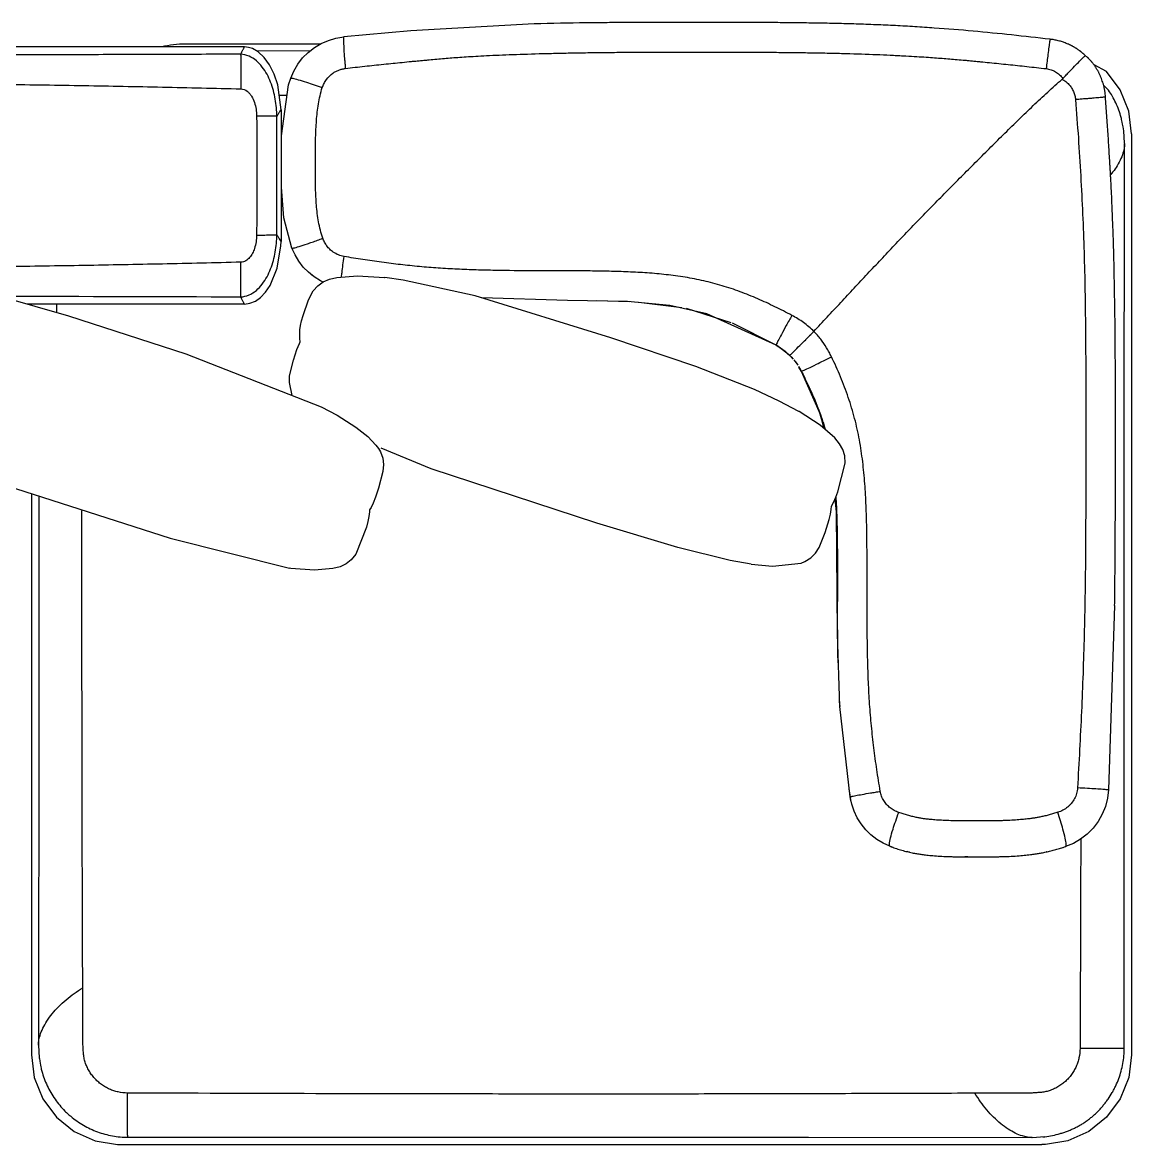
# Model space of a CAD drawing. Header units: millimetres. Extents: x 20383 to 33325, y -327 to 923.
# Drawn here: x 22179 to 23416, y -327 to 923 of the extents above; entities that cross this region are included whole.
import ezdxf

# ---------------------------------------------------------------- set-up
doc = ezdxf.new("R2010")
doc.units = ezdxf.units.MM

msp = doc.modelspace()

# ---------------------------------------------------------------- linework, layer by layer
for p, q in [((22612.5, 913.9), (22537.6, 907.2)), ((22749.7, 921.7), (22612.5, 913.9)), ((22512.4, 899.8), (22520.5, 903.3)), ((22520.5, 903.3), (22528.9, 905.8)), ((22528.9, 905.8), (22537.6, 907.2)), ((22426.9, 896), (21630.8, 896)), ((22511.4, 899.2), (22361.2, 899.2)), ((22431.2, 895.5), (22426.8, 896)), ((22435.8, 894.1), (22431.2, 895.5)), ((22442.3, 890.4), (22435.8, 894.1)), ((22499.5, 891.2), (22439.9, 891.7)), ((22448.9, 884.4), (22442.3, 890.4)), ((22491.7, 883.7), (22497.9, 889.9)), ((22497.9, 889.9), (22504.8, 895.3)), ((22504.8, 895.3), (22512.4, 899.8)), ((22454.9, 876.2), (22448.9, 884.4)), ((22460.1, 865.7), (22454.9, 876.2)), ((22481.9, 869.1), (22486.3, 876.7)), ((22486.3, 876.7), (22491.7, 883.7)), ((23388, 868.6), (23374.1, 876)), ((22464.1, 853.6), (22460.1, 865.7)), ((22478.4, 861.1), (22481.9, 869.1)), ((23403.2, 848.1), (23388, 868.6)), ((22467.6, 826), (22464.1, 853.6)), ((22468.2, 796.8), (22475.9, 853.6)), ((22475.9, 853.6), (22478.4, 861.1)), ((22478.9, 862.5), (22478.4, 861.1)), ((23412.8, 824.4), (23403.2, 848.1)), ((22467.6, 826), (22467.6, 679.3)), ((23416, 799.2), (23412.8, 824.4)), ((23408.1, 788.6), (23407.2, 802.6)), ((22468.2, 739.8), (22468.2, 796.8)), ((23407.7, 413.8), (23408.1, 788)), ((23416, 799.2), (23416, -227.4)), ((23407.6, 783.2), (23407.6, 783.1)), ((22470.9, 705.7), (22468.2, 739.8)), ((22479.8, 671.7), (22470.9, 705.7)), ((22467.5, 674.4), (22467.6, 679.3)), ((22463.4, 649.3), (22467.5, 674.4)), ((22479.8, 671.7), (22480.4, 670.2)), ((22483.2, 664.3), (22479.8, 671.7)), ((22487.4, 657.2), (22483.2, 664.3)), ((22492.4, 650.7), (22487.4, 657.2)), ((22498.2, 644.9), (22492.4, 650.7)), ((22455.5, 630.2), (22463.4, 649.3)), ((22504.6, 639.7), (22498.2, 644.9)), ((22499.4, 643.8), (22499.4, 643.8)), ((22511.5, 635.4), (22504.6, 639.7)), ((22521.5, 637), (22530, 639.1)), ((22530, 639.1), (22552.7, 640.9)), ((22552.7, 640.9), (22583, 639)), ((22583, 639), (22583.3, 638.9)), ((22603.7, 636.1), (22583.3, 638.9)), ((22450.3, 622.7), (22455.5, 630.2)), ((22503.6, 624), (22508.8, 629.9)), ((22508.8, 629.9), (22514.7, 634.1)), ((22514.5, 633.8), (22511.5, 635.4)), ((22514.7, 634.1), (22521.5, 637)), ((22684.1, 618.5), (22603.7, 636.1)), ((22155.5, 617.8), (22230.5, 596.2)), ((22439, 612.8), (22444.8, 616.9)), ((22444.8, 616.9), (22450.3, 622.7)), ((22492.3, 596.8), (22498.3, 614.2)), ((22498.3, 614.2), (22503.6, 624)), ((22835.3, 571.7), (22684.1, 618.5)), ((22786.9, 613.3), (22691.5, 616.2)), ((22854, 612.1), (22786.9, 613.3)), ((22856.3, 611.8), (22819.7, 612.9)), ((22426.9, 609.3), (22184.8, 609.3)), ((22426.8, 609.4), (22433, 610.3)), ((22433, 610.3), (22439, 612.8)), ((22901.3, 607.7), (22854, 612.1)), ((22914.7, 605.2), (22866.4, 611.2)), ((22942.3, 598.6), (22901.3, 607.7)), ((22969.6, 588.6), (22919.6, 604.3)), ((22230.5, 596.2), (22361.5, 553.9)), ((22489.4, 585.6), (22490.6, 590.8)), ((22490.6, 590.8), (22492.3, 596.8)), ((23019.6, 563.7), (22942.3, 598.6)), ((23019.6, 563.7), (22971, 588.1)), ((22488.4, 576), (22488.7, 580.8)), ((22488.6, 571.2), (22488.4, 576)), ((22488.7, 580.8), (22489.4, 585.6)), ((22485.3, 558.6), (22488.1, 565.5)), ((22488.1, 565.5), (22489, 567.4)), ((22489, 567.4), (22488.6, 571.2)), ((22930.3, 539.8), (22835.3, 571.7)), ((23019.6, 563.7), (23022.9, 561.8)), ((23019.6, 563.7), (23026.9, 559.1)), ((23034.9, 552.1), (23020.5, 563.2)), ((22361.5, 553.9), (22512.2, 495)), ((22481.4, 546.7), (22485.3, 558.6)), ((23022.9, 561.8), (23026.1, 559.6)), ((23026.1, 559.6), (23029.2, 557.3)), ((23026.9, 559.1), (23034.9, 552.1)), ((23029.2, 557.3), (23032.1, 554.8)), ((23032.1, 554.8), (23035, 552.1)), ((23034.9, 552.1), (23038.8, 547.9)), ((23035, 552.1), (23038, 548.9)), ((23036.3, 550.6), (23038.7, 548.1)), ((22477.2, 529.4), (22481.4, 546.7)), ((22995.5, 514.1), (22930.3, 539.8)), ((23039.4, 547.2), (23043.8, 541.3)), ((23040.8, 545.5), (23043.4, 542)), ((23044.5, 540.1), (23046.8, 536.2)), ((23047.8, 534.4), (23045.1, 539.2)), ((23045.7, 538.3), (23047.8, 534.4)), ((22477.1, 521.8), (22477.2, 529.4)), ((23069, 486.4), (23047.8, 534.4)), ((23049.5, 531.2), (23047.8, 534.4)), ((23067.6, 490.5), (23049.5, 531.2)), ((22479.9, 507.6), (22477.1, 521.8)), ((23023.2, 501.2), (22995.5, 514.1)), ((23045, 489.7), (23023.2, 501.2)), ((22512.2, 495), (22530.2, 485.4)), ((23045.4, 489.5), (23045, 489.7)), ((23068.8, 474.6), (23045.4, 489.5)), ((23073.2, 471.3), (23067.6, 490.5)), ((22530.2, 485.4), (22551.2, 472.3)), ((23072.8, 471.5), (23069.8, 483.9)), ((22551.2, 472.3), (22564.5, 461.7)), ((23085.1, 460.4), (23068.8, 474.6)), ((22564.5, 461.7), (22573.5, 452.3)), ((22573.5, 452.3), (22576.3, 448.4)), ((23090.4, 453.8), (23085.1, 460.4)), ((23094, 447.3), (23090.4, 453.8)), ((22576.3, 448.4), (22578.4, 444.7)), ((22578.4, 444.7), (22581, 437.7)), ((22635.1, 425.8), (22579.1, 448.8)), ((23096.1, 440.3), (23094, 447.3)), ((23096.7, 432), (23096.1, 440.3)), ((22581, 437.7), (22581.9, 430.5)), ((22581.9, 430.5), (22581.3, 422.7)), ((22819.9, 365.1), (22635.1, 425.8)), ((23088.5, 400.2), (23096.7, 432)), ((22581.3, 422.7), (22576.4, 404.3)), ((22171.7, 404), (22344, 348.6)), ((22576.4, 404.3), (22573.1, 394.2)), ((22189.3, 398.3), (22189.3, -227.4)), ((22573.1, 394.2), (22570.4, 387.5)), ((23081.3, 384.2), (23083.9, 389)), ((23083.9, 389), (23086.2, 394.3)), ((23087, 377.8), (23085.4, 392.4)), ((23086.1, 389.2), (23085.8, 393.2)), ((23086.2, 394.3), (23088.5, 400.2)), ((22566.3, 377.8), (22565.7, 372.5)), ((22566.4, 379.9), (22566.3, 377.8)), ((22568, 382.6), (22566.4, 379.9)), ((22570.4, 387.5), (22568, 382.6)), ((23078.8, 369.2), (23080.2, 375.4)), ((23080.2, 375.4), (23081, 380.5)), ((23081, 380.5), (23081.3, 384.2)), ((23088.2, 241.7), (23087, 377.8)), ((22564.5, 367), (22562.9, 360.9)), ((22565.7, 372.5), (22564.5, 367)), ((22909.9, 337.9), (22819.9, 365.1)), ((23074.4, 354.8), (23078.8, 369.2)), ((23087.8, 333.4), (23087.2, 365)), ((22562.9, 360.9), (22551.2, 330.8)), ((23067.6, 337.9), (23074.4, 354.8)), ((22344, 348.6), (22477.2, 315)), ((22968.4, 323.5), (22909.9, 337.9)), ((23063.4, 331.6), (23067.6, 337.9)), ((22551.2, 330.8), (22545.9, 324.3)), ((23051.6, 322.4), (23058.3, 326.5)), ((23058.3, 326.5), (23063.4, 331.6)), ((22478.4, 314.8), (22477.2, 315)), ((22504.8, 312.7), (22478.4, 314.8)), ((22525.5, 314.5), (22504.8, 312.7)), ((22533.6, 316.7), (22525.5, 314.5)), ((22540.1, 319.8), (22533.6, 316.7)), ((22545.9, 324.3), (22540.1, 319.8)), ((22992, 319.4), (22968.4, 323.5)), ((22992, 319.4), (23015.7, 317.1)), ((23015.7, 317.1), (23047.6, 320.7)), ((23047.6, 320.7), (23051.6, 322.4)), ((23088, 273.3), (23088, 277.7)), ((23088.5, 219.8), (23088, 273.3)), ((23397.1, 273.6), (23390.2, 67.8)), ((23090.8, 161), (23088.2, 241.7)), ((23088.9, 209.6), (23088.5, 219.8)), ((23090.5, 166.5), (23090.4, 168.5)), ((23091, 160.8), (23090.5, 166)), ((22197.6, 158.4), (22197.2, -216.2)), ((23102.2, 60), (23090.8, 161)), ((23390.2, 67.8), (23389.1, 58.5)), ((23102.2, 60), (23102.4, 58.6)), ((23103, 55.8), (23102.2, 60)), ((23103.9, 52), (23102.2, 60)), ((23106.6, 44.2), (23103.9, 52)), ((23389.1, 58.5), (23386.8, 49.5)), ((23110.1, 36.8), (23106.6, 44.2)), ((23383.3, 40.8), (23378.8, 32.7)), ((23386.8, 49.5), (23383.3, 40.8)), ((23114.4, 29.9), (23110.1, 36.8)), ((23119.6, 23.5), (23114.4, 29.9)), ((23373.1, 25.3), (23366.5, 18.7)), ((23378.8, 32.7), (23373.1, 25.3)), ((23125.4, 17.7), (23119.6, 23.5)), ((23131.9, 12.7), (23125.4, 17.7)), ((23139, 8.5), (23131.9, 12.7)), ((23359.2, 13), (23351.1, 8.3)), ((23366.5, 18.7), (23359.2, 13)), ((23146.4, 5.1), (23139, 8.5)), ((23146.4, 5.1), (23146.1, 5.2)), ((23150.2, 3.7), (23146.4, 5.1)), ((23338.1, 3.3), (23342.5, 4.8)), ((23351.1, 8.3), (23342.5, 4.8)), ((23167.5, -1.4), (23165.9, -0.9)), ((23168.3, -1.5), (23167.5, -1.4)), ((23233.3, -6.7), (23230.1, -6.6)), ((23255.5, -6.7), (23255.4, -6.7)), ((23300, -4.6), (23299.5, -4.7)), ((23321.3, -1.2), (23320.6, -1.3)), ((22197.2, -216.8), (22198.1, -230.8)), ((22189.3, -227.4), (22192.5, -252.6)), ((23416, -227.4), (23412.8, -252.6)), ((22192.5, -252.6), (22202.1, -276.3)), ((23412.8, -252.6), (23403.2, -276.3)), ((22202.1, -276.3), (22217.3, -296.8)), ((23403.2, -276.3), (23388, -296.8)), ((22217.3, -296.8), (22237.1, -312.7)), ((23388, -296.8), (23368.2, -312.7)), ((22237.1, -312.7), (22260.3, -323.1)), ((22260.3, -323.1), (22285.4, -327.3)), ((22930.9, -319.2), (23304.8, -319.6)), ((23305.3, -319.5), (23319.4, -318.6)), ((23345, -323.1), (23319.9, -327.3)), ((23368.2, -312.7), (23345, -323.1)), ((22285.4, -327.3), (22289.3, -327.4)), ((22289.3, -327.4), (23316, -327.4)), ((23319.9, -327.3), (23316, -327.4))]:
    msp.add_line(p, q)
msp.add_arc((22361.2, 787.9), 111.3, 90, 103.8745)
for points, knots in [([(23325.1, 904.5), (23310.8, 906.2), (23282.3, 909.4), (23239.3, 913.7), (23203.3, 916.6), (23174.3, 918.5), (23152.7, 919.8), (23130.8, 920.7), (23112.5, 921.4), (23098, 921.8), (23087.2, 922.1), (23078.3, 922.3), (23071.3, 922.4), (23066, 922.5), (23060.9, 922.6), (23054.4, 922.7), (23046.6, 922.8), (23037.6, 922.9), (23028.6, 923), (23019.4, 923.1), (23009.5, 923.2), (23000.4, 923.2), (22992.6, 923.2), (22986.3, 923.3), (22979.7, 923.3), (22970.7, 923.3), (22954.2, 923.3), (22933.8, 923.3), (22912.1, 923.3), (22895.3, 923.3), (22880.9, 923.3), (22869.1, 923.2), (22860.2, 923.2), (22851.1, 923.2), (22838.1, 923.1), (22823.6, 923), (22812.1, 922.8), (22807.6, 922.8), (22788.8, 922.5), (22769.6, 922.2), (22749.7, 921.7)], [0, 0, 0, 0, 0.0625, 0.125, 0.1875, 0.21875, 0.25, 0.28125, 0.3125, 0.328125, 0.34375, 0.359375, 0.3671875, 0.375, 0.3828125, 0.390625, 0.40625, 0.421875, 0.4375, 0.453125, 0.46875, 0.484375, 0.4921875, 0.5, 0.5078125, 0.515625, 0.53125, 0.5625, 0.578125, 0.59375, 0.609375, 0.6171875, 0.625, 0.6328125, 0.640625, 0.65625, 0.6659866, 0.6659866, 0.6659866, 0.7071852, 0.7071852, 0.7071852, 0.7071852]), ([(22537.6, 907.2), (22537.5, 907.2), (22537.4, 906.9), (22537.2, 905.2), (22537.3, 901.1), (22537.6, 893.3), (22538.2, 885), (22538.8, 877.7), (22539.2, 874), (22539.3, 872)], [0, 0, 0, 0, 0.1, 0.2, 0.4, 0.6, 0.8, 0.9, 1, 1, 1, 1]), ([(23325.1, 904.5), (23325.1, 904.3), (23324.9, 903.6), (23324.5, 901.1), (23323.8, 896.2), (23322.5, 886.4), (23321.4, 877.4), (23320.7, 871.8)], [0, 0, 0, 0, 0.111111, 0.222222, 0.444444, 0.666667, 1, 1, 1, 1]), ([(23362.6, 887.9), (23362.1, 888.4), (23361.3, 889.1), (23360.3, 889.9), (23359.7, 890.4), (23359.3, 890.8), (23358.9, 891.1), (23358.3, 891.6), (23357.5, 892.2), (23356.5, 892.8), (23355.6, 893.5), (23354.6, 894.2), (23353.6, 894.8), (23352.6, 895.4), (23351.6, 896), (23350.6, 896.6), (23349.6, 897.1), (23348.5, 897.6), (23347.5, 898.2), (23346.4, 898.7), (23345, 899.3), (23343.2, 900), (23341, 900.9), (23338.8, 901.7), (23336.6, 902.3), (23334.3, 902.9), (23332, 903.5), (23329, 904.1), (23326.7, 904.4), (23325.1, 904.5)], [0, 0, 0, 0, 0.055556, 0.083333, 0.097222, 0.111111, 0.125, 0.138889, 0.166667, 0.194444, 0.222222, 0.25, 0.277778, 0.305556, 0.333333, 0.361111, 0.388889, 0.416667, 0.444444, 0.472222, 0.5, 0.555556, 0.611111, 0.666667, 0.722222, 0.777778, 0.833333, 0.888889, 1, 1, 1, 1]), ([(22422.5, 887.9), (22423.2, 889), (22424.1, 890.7), (22425.1, 892.7), (22425.8, 893.9), (22426.3, 894.9), (22426.7, 895.7), (22426.9, 896), (22426.9, 896), (22426.8, 895.9)], [0, 0, 0, 0, 0.125, 0.1875, 0.25, 0.3125, 0.375, 0.4375, 0.5, 0.5, 0.5, 0.5]), ([(22539.3, 872), (22546.6, 872.9), (22561, 874.5), (22578.6, 876.4), (22592.5, 877.8), (22602.8, 878.8), (22611.3, 879.7), (22618, 880.3), (22623.1, 880.8), (22628, 881.2), (22634.2, 881.8), (22641.4, 882.5), (22649.7, 883.2), (22658.1, 883.9), (22666.9, 884.5), (22676.5, 885.2), (22687.3, 885.8), (22699.9, 886.5), (22714.2, 887.1), (22735, 887.9), (22758.2, 888.6), (22782.9, 889.2), (22802.2, 889.5), (22818.6, 889.8), (22831.9, 889.9), (22841.9, 890), (22852.2, 890.1), (22866.3, 890.2), (22884.8, 890.3), (22907.8, 890.3), (22931.2, 890.3), (22954.5, 890.3), (22977.5, 890.3), (22995.9, 890.2), (23010, 890.1), (23020.2, 890), (23030.1, 889.9), (23043.4, 889.8), (23059.7, 889.5), (23078.9, 889.2), (23103.5, 888.6), (23126.5, 887.8), (23144.6, 887), (23154.3, 886.5), (23163.5, 886), (23174, 885.4), (23184.7, 884.8), (23194.2, 884.1), (23202.9, 883.5), (23211.1, 882.8), (23219.4, 882.2), (23226.5, 881.5), (23232.6, 881), (23237.5, 880.5), (23242.5, 880), (23249.2, 879.4), (23257.7, 878.6), (23267.9, 877.5), (23281.7, 876.1), (23299.2, 874.2), (23313.5, 872.6), (23320.7, 871.8)], [0, 0, 0, 0, 0.035714, 0.071429, 0.089286, 0.107143, 0.125, 0.133929, 0.142857, 0.151786, 0.160714, 0.178571, 0.196429, 0.214286, 0.232143, 0.25, 0.267857, 0.285714, 0.303571, 0.321429, 0.357143, 0.375, 0.392857, 0.410714, 0.419643, 0.428571, 0.4375, 0.446429, 0.464286, 0.482143, 0.5, 0.517857, 0.535714, 0.553571, 0.5625, 0.571429, 0.580357, 0.589286, 0.607143, 0.625, 0.642857, 0.678571, 0.696429, 0.705357, 0.714286, 0.732143, 0.75, 0.767857, 0.785714, 0.803571, 0.821429, 0.839286, 0.848214, 0.857143, 0.866071, 0.875, 0.892857, 0.910714, 0.928571, 0.964286, 1, 1, 1, 1]), ([(22422.5, 887.9), (22393.4, 887.8), (22335.1, 887.6), (22218.4, 887.2), (22072.6, 887), (21868.4, 887.1), (21722.6, 887.5), (21635.1, 887.9)], [0, 0, 0, 0, 0.111111, 0.222222, 0.444444, 0.666667, 1, 1, 1, 1]), ([(22462.9, 818.6), (22462.9, 821.8), (22462.6, 828.3), (22461.3, 837.9), (22459.2, 847.4), (22456.2, 856.7), (22452.2, 865.6), (22447, 873.8), (22440.4, 881), (22432.1, 886.3), (22425.8, 887.8), (22422.5, 887.9)], [0, 0, 0, 0, 0.1111111, 0.2222222, 0.3333333, 0.4444444, 0.5555556, 0.6666667, 0.7777778, 0.8888889, 0.9999999, 0.9999999, 0.9999999, 0.9999999]), ([(22422.5, 887.9), (22422.6, 887.6), (22422.6, 886.8), (22422.7, 884.2), (22422.7, 879.1), (22422.8, 870.6), (22422.8, 860.4), (22422.9, 853), (22422.9, 849.3)], [0, 0, 0, 0, 0.1, 0.2, 0.4, 0.6, 0.8, 1, 1, 1, 1]), ([(23339.4, 860.9), (23342, 863.6), (23343.3, 865), (23347.1, 868.9), (23354.8, 876.9), (23361.4, 883.7), (23363.8, 885.9), (23364.3, 886.3)], [0.0876832, 0.0876832, 0.0876832, 0.0876832, 0.1, 0.2, 0.4, 0.8, 1, 1, 1, 1]), ([(23364.3, 886.3), (23364, 886.6), (23363.4, 887.1), (23362.8, 887.6), (23362.6, 887.9)], [0.0003878, 0.0003878, 0.0003878, 0.0003878, 0.5, 1, 1, 1, 1]), ([(23386.9, 840.3), (23386.8, 841.2), (23386.7, 842.7), (23386.5, 844.7), (23386.3, 846.2), (23386, 847.7), (23385.8, 849.2), (23385.4, 850.7), (23385.1, 852.2), (23384.7, 853.6), (23384.2, 855.6), (23383.4, 858), (23382.5, 860.3), (23381.8, 862.2), (23381.2, 863.6), (23380.6, 865), (23380, 866.4), (23379.3, 867.7), (23378.6, 869), (23377.8, 870.4), (23376.8, 872.1), (23375.4, 874.2), (23374, 876.3), (23372.9, 877.6), (23372.3, 878.4), (23371.8, 879), (23371.3, 879.6), (23370.6, 880.4), (23369.8, 881.4), (23368.9, 882.3), (23368.3, 882.9), (23368, 883.2), (23367.8, 883.4), (23367.5, 883.7), (23367.2, 884), (23366.7, 884.5), (23365.9, 885.1), (23365.1, 885.8), (23364.6, 886.2), (23364.3, 886.3)], [0.0000013, 0.0000013, 0.0000013, 0.0000013, 0.0555556, 0.0833333, 0.1111111, 0.1388889, 0.1666667, 0.1944444, 0.2222222, 0.25, 0.2777778, 0.3333333, 0.3888889, 0.4166667, 0.4444444, 0.4722222, 0.5, 0.5277778, 0.5555556, 0.5833333, 0.6111111, 0.6666667, 0.7222222, 0.75, 0.7638889, 0.7777778, 0.7916667, 0.8055556, 0.8333333, 0.8611111, 0.875, 0.8819444, 0.8888889, 0.8958333, 0.9027778, 0.9166667, 0.9444444, 0.9722222, 1, 1, 1, 1]), ([(22513.6, 850.7), (22514.2, 852.3), (22515.2, 854.6), (22516.8, 857.5), (22519.6, 861.7), (22523.6, 865.6), (22528, 868.4), (22530.3, 869.5), (22532, 870.2), (22533.8, 870.9), (22536.2, 871.6), (22538.1, 871.9), (22539.3, 872)], [0, 0, 0, 0, 0.1428571, 0.2142857, 0.2857143, 0.5714286, 0.6785714, 0.7321429, 0.7857143, 0.8392857, 0.8928571, 0.9999998, 0.9999998, 0.9999998, 0.9999998]), ([(22478.4, 861.1), (22478.4, 861.2), (22478.9, 861.3), (22481.1, 861), (22486.2, 859.7), (22497.3, 856.3), (22507.4, 852.9), (22513.6, 850.7)], [0, 0, 0, 0, 0.1111111, 0.2222222, 0.4444444, 0.6666667, 1, 1, 1, 1]), ([(22514.1, 682.8), (22512.2, 688.8), (22509.8, 697.9), (22508, 710.3), (22507.1, 719.7), (22506.5, 729), (22506, 741.6), (22505.9, 757.3), (22506, 776.1), (22506.1, 795), (22507, 813.8), (22508.8, 832.5), (22511.7, 844.7), (22513.6, 850.7)], [0, 0, 0, 0, 0.111111, 0.166667, 0.222222, 0.277778, 0.333333, 0.444444, 0.555556, 0.666667, 0.777778, 0.888889, 1, 1, 1, 1]), ([(23151.7, 675.1), (23154.2, 677.7), (23159.3, 683.1), (23169.4, 693.6), (23182, 706.7), (23194.8, 719.8), (23205.1, 730.2), (23212.7, 737.9), (23220.4, 745.7), (23230.8, 756.1), (23243.7, 769), (23256.6, 781.9), (23266.9, 792.2), (23274.8, 800), (23282.6, 807.7), (23290.4, 815.3), (23298.3, 822.9), (23306.2, 830.6), (23314.4, 838.2), (23325.2, 848.2), (23333.2, 855.4), (23338.6, 860.1)], [0.3333333, 0.3333333, 0.3333333, 0.3333333, 0.3611111, 0.3888889, 0.4444444, 0.5, 0.5277778, 0.5555556, 0.5833333, 0.6111111, 0.6666667, 0.7222222, 0.75, 0.7777778, 0.8055556, 0.8333333, 0.8611111, 0.8888889, 0.9166667, 0.9444444, 1, 1, 1, 1]), ([(22422.9, 849.3), (22425.4, 849.2), (22429, 847.7), (22432.6, 844.1), (22435.6, 840), (22438.2, 834.2), (22440, 826.7), (22440.4, 821.5), (22440.4, 819)], [0, 0, 0, 0, 0.2, 0.3, 0.4, 0.6, 0.8, 1, 1, 1, 1]), ([(22465.5, 842.4), (22467.4, 842.4), (22469.5, 842.4), (22471.6, 842.4), (22474.4, 842.2)], [0.108797874, 0.108797874, 0.108797874, 0.108797874, 0.111111111, 0.115438699, 0.115438699, 0.115438699, 0.115438699]), ([(23386.9, 840.3), (23386.7, 840.2), (23386.1, 840.1), (23384, 839.9), (23379.8, 839.4), (23373.8, 838.9), (23368.1, 838.4), (23363.5, 838.1), (23358.6, 837.7), (23355.2, 837.4), (23353.5, 837.3)], [0.0000139, 0.0000139, 0.0000139, 0.0000139, 0.1, 0.2, 0.4, 0.6, 0.7, 0.8, 0.9, 1, 1, 1, 1]), ([(23396.7, 643.3), (23396.6, 648.6), (23396.4, 658.7), (23396, 670.6), (23395.8, 679.6), (23395.5, 688.2), (23395.1, 698), (23394.7, 708.2), (23394.3, 717.4), (23394, 725.8), (23393.6, 733.9), (23393.2, 742.1), (23392.8, 749.1), (23392.5, 755.1), (23392.2, 759.8), (23391.9, 764.6), (23391.5, 771.1), (23391, 779.3), (23390.4, 789.2), (23389.6, 802.5), (23388.4, 819.4), (23387.4, 833.3), (23386.9, 840.3)], [0.6041667, 0.6041667, 0.6041667, 0.6041667, 0.625, 0.6458333, 0.65625, 0.6666667, 0.6875, 0.7083333, 0.7291667, 0.75, 0.7708333, 0.7916667, 0.8125, 0.8229167, 0.8333333, 0.84375, 0.8541667, 0.875, 0.8958333, 0.9166667, 0.9583333, 0.9999999, 0.9999999, 0.9999999, 0.9999999]), ([(23404.9, 815.2), (23404.7, 816), (23403.8, 819.5), (23401.9, 825.7), (23398.5, 833.7), (23394.7, 841.1), (23391.8, 845.6), (23390.3, 847.7)], [0.1523608, 0.1523608, 0.1523608, 0.1523608, 0.1666667, 0.2222222, 0.2777778, 0.3333333, 0.3819643, 0.3819643, 0.3819643, 0.3819643]), ([(22467.6, 826), (22467.6, 825.9), (22467.4, 825.7), (22467, 825.1), (22466.6, 824.5), (22466.4, 824.2)], [0.5644724, 0.5644724, 0.5644724, 0.5644724, 0.625, 0.6875, 0.744839, 0.744839, 0.744839, 0.744839]), ([(23353.5, 837.3), (23355.7, 808.8), (23358.7, 766.4), (23361.5, 709.7), (23363.1, 667.1), (23364.1, 624.5), (23364.6, 581.7), (23364.9, 539.1), (23364.9, 496.4), (23364.9, 453.7), (23364.9, 418.2), (23364.9, 389.7), (23364.8, 368.4), (23364.7, 347.1), (23364.5, 318.7), (23364.1, 283.1), (23363.2, 240.5), (23361.9, 197.8), (23359.6, 141), (23357.3, 98.6), (23355.7, 70.1)], [0, 0, 0, 0, 0.111111, 0.166667, 0.222222, 0.277778, 0.333333, 0.388889, 0.444444, 0.5, 0.555556, 0.583333, 0.611111, 0.638889, 0.666667, 0.722222, 0.777778, 0.833333, 0.888889, 1, 1, 1, 1]), ([(22462.9, 818.6), (22462.7, 818.6), (22462.3, 818.7), (22461.4, 818.7), (22460, 818.8), (22458.2, 818.8), (22455.9, 818.9), (22453.3, 818.9), (22450.4, 819), (22447.5, 819), (22444.1, 819), (22441.7, 819), (22440.4, 819)], [0, 0, 0, 0, 0.1111111, 0.2222222, 0.3333333, 0.4444444, 0.5555556, 0.6666667, 0.75, 0.8333333, 0.9166667, 1, 1, 1, 1]), ([(22440.4, 819), (22440.4, 816.6), (22440.5, 811.7), (22440.5, 801.8), (22440.6, 789.5), (22440.6, 774.8), (22440.6, 760), (22440.6, 745.3), (22440.6, 730.5), (22440.6, 715.8), (22440.5, 701), (22440.4, 691.2), (22440.4, 686.3)], [0, 0, 0, 0, 0.055556, 0.111111, 0.222222, 0.333333, 0.444444, 0.555556, 0.666667, 0.777778, 0.888889, 1, 1, 1, 1]), ([(22462.9, 686.7), (22462.9, 688.6), (22462.9, 692.2), (22462.9, 699.5), (22462.9, 712.4), (22462.8, 730.7), (22462.8, 752.7), (22462.9, 782), (22462.9, 804), (22462.9, 818.6)], [0, 0, 0, 0, 0.041667, 0.083333, 0.166667, 0.333333, 0.5, 0.666667, 1, 1, 1, 1]), ([(22466.4, 824.2), (22466.2, 823.8), (22465.7, 823.1), (22464.6, 821.3), (22463.6, 819.8), (22462.9, 818.6)], [0.75, 0.75, 0.75, 0.75, 0.8125, 0.875, 0.9999999, 0.9999999, 0.9999999, 0.9999999]), ([(23408.1, 788.5), (23408.2, 785.1), (23407.2, 778.9), (23403.5, 769.7), (23399.3, 762.2), (23395.9, 757.5), (23392.8, 753.8)], [0.0555556, 0.0555556, 0.0555556, 0.0555556, 0.2222222, 0.3333333, 0.4444444, 0.5274968, 0.5274968, 0.5274968, 0.5274968]), ([(22440.4, 686.3), (22440.4, 683.8), (22440, 678.7), (22438.4, 671.8), (22435.9, 666), (22432.8, 661.1), (22428.5, 657.3), (22424.8, 656.1), (22422.9, 656.1)], [0, 0, 0, 0, 0.2, 0.4, 0.55, 0.7, 0.85, 1, 1, 1, 1]), ([(22440.4, 686.3), (22442.1, 686.3), (22445.3, 686.3), (22451, 686.4), (22456.2, 686.4), (22460.9, 686.6), (22462.4, 686.7), (22462.9, 686.7)], [0, 0, 0, 0, 0.1111111, 0.2222222, 0.4444444, 0.6666667, 0.9998325, 0.9998325, 0.9998325, 0.9998325]), ([(22462.9, 686.7), (22463.6, 685.6), (22464.6, 684), (22465.7, 682.2), (22466.2, 681.5), (22466.4, 681.2)], [0.000059, 0.000059, 0.000059, 0.000059, 0.125, 0.1875, 0.25, 0.25, 0.25, 0.25]), ([(22466.4, 681.1), (22466.6, 680.8), (22467, 680.2), (22467.4, 679.6), (22467.6, 679.3), (22467.6, 679.3), (22467.6, 679.4)], [0.2546628, 0.2546628, 0.2546628, 0.2546628, 0.3125, 0.375, 0.4375, 0.5, 0.5, 0.5, 0.5]), ([(22479.8, 671.7), (22479.9, 671.6), (22480.3, 671.6), (22482.4, 671.9), (22487.4, 673.4), (22495.1, 675.9), (22502.3, 678.4), (22508.1, 680.5), (22512.1, 682), (22514.1, 682.8)], [0.0034896, 0.0034896, 0.0034896, 0.0034896, 0.1111111, 0.2222222, 0.4444444, 0.6666667, 0.7777778, 0.8888889, 1, 1, 1, 1]), ([(22537.9, 662.4), (22535.7, 662.7), (22531.6, 663.9), (22526.2, 666.9), (22522.6, 669.9), (22520.3, 672.2), (22518.8, 674.1), (22517.4, 676.2), (22515.7, 679), (22514.7, 681.2), (22514.1, 682.8)], [0, 0, 0, 0, 0.2, 0.4, 0.55, 0.625, 0.7, 0.775, 0.85, 1, 1, 1, 1]), ([(23121.6, 643.2), (23124.1, 645.9), (23129.2, 651.2), (23136.6, 659.1), (23144.1, 667.1), (23149.2, 672.4), (23151.7, 675.1)], [0.2222222, 0.2222222, 0.2222222, 0.2222222, 0.25, 0.2777778, 0.3055556, 0.3333231, 0.3333231, 0.3333231, 0.3333231]), ([(22422.6, 617.5), (22422.6, 617.7), (22422.6, 618.5), (22422.7, 621.2), (22422.7, 626.2), (22422.8, 634.7), (22422.8, 644.9), (22422.9, 652.3), (22422.9, 656.1)], [0, 0, 0, 0, 0.1, 0.2, 0.4, 0.6, 0.8, 1, 1, 1, 1]), ([(22535.1, 639.9), (22535.2, 641.4), (22536, 648), (22537, 656.1), (22537.9, 662.4)], [0.55801, 0.55801, 0.55801, 0.55801, 0.6666667, 0.9999995, 0.9999995, 0.9999995, 0.9999995]), ([(23037.2, 596.8), (23030.9, 600.1), (23018.4, 606.6), (22999.2, 615.4), (22982.8, 622.1), (22969.5, 626.8), (22956, 631), (22939, 635.5), (22921.6, 638.8), (22907.6, 640.9), (22893.6, 642.6), (22876, 644.2), (22854.8, 645.3), (22833.6, 646), (22812.4, 646.3), (22791.3, 646.4), (22770.1, 646.4), (22741.8, 646.4), (22713.6, 646.7), (22685.3, 647.4), (22664.1, 648.2), (22642.9, 649.4), (22621.9, 651.1), (22600.8, 653.3), (22579.8, 655.9), (22558.9, 659), (22545, 661.2), (22537.9, 662.4)], [0, 0, 0, 0, 0.041667, 0.083333, 0.125, 0.145833, 0.166667, 0.208333, 0.25, 0.270833, 0.291667, 0.333333, 0.375, 0.416667, 0.458333, 0.5, 0.541667, 0.583333, 0.666667, 0.708333, 0.75, 0.791667, 0.833333, 0.875, 0.916667, 0.958333, 1, 1, 1, 1]), ([(23091.7, 611.1), (23094.2, 613.8), (23099.2, 619.2), (23106.6, 627.2), (23114.1, 635.1), (23119.1, 640.5), (23121.6, 643.2)], [0.1111111, 0.1111111, 0.1111111, 0.1111111, 0.1388889, 0.1666667, 0.1944444, 0.2221994, 0.2221994, 0.2221994, 0.2221994]), ([(23397.8, 347.1), (23397.8, 347.6), (23397.8, 354.8), (23397.9, 368.8), (23398, 389.3), (23398, 410.3), (23398, 438.9), (23398, 467.9), (23398, 496.4), (23398, 517.2), (23397.9, 534), (23397.9, 546.9), (23397.8, 556.4), (23397.8, 565.6), (23397.7, 577.9), (23397.5, 592.9), (23397.4, 604.6), (23396.7, 643.3)], [0.2901431, 0.2901431, 0.2901431, 0.2901431, 0.2916667, 0.3125, 0.3333333, 0.3541667, 0.375, 0.4166667, 0.4375, 0.4583333, 0.4791667, 0.4895833, 0.5, 0.5104167, 0.5208333, 0.5416667, 0.5625, 0.5625, 0.5625, 0.5625]), ([(22153.7, 618.2), (22155.8, 618.2), (22245.5, 618.1), (22335.1, 617.8), (22422.6, 617.5)], [0.6585679, 0.6585679, 0.6585679, 0.6585679, 0.6666667, 1, 1, 1, 1]), ([(22426.9, 609.3), (22426.9, 609.3), (22426.8, 609.4), (22426.7, 609.7), (22426.3, 610.4), (22425.8, 611.4), (22425.1, 612.7), (22424.1, 614.6), (22423.2, 616.3), (22422.6, 617.5)], [0.5356746, 0.5356746, 0.5356746, 0.5356746, 0.5625, 0.625, 0.6875, 0.75, 0.8125, 0.875, 0.99994, 0.99994, 0.99994, 0.99994]), ([(23061.8, 578.9), (23066.7, 584.2), (23076.6, 595), (23086.7, 605.7), (23091.7, 611.1)], [0, 0, 0, 0, 0.0555556, 0.1110747, 0.1110747, 0.1110747, 0.1110747]), ([(23037.2, 596.8), (23036.1, 594.8), (23034, 590.9), (23029.9, 583.5), (23025.3, 575.1), (23020.8, 566.5), (23019.5, 563.8), (23019.6, 563.7)], [0, 0, 0, 0, 0.1111111, 0.2222222, 0.4444444, 0.6666667, 0.9963502, 0.9963502, 0.9963502, 0.9963502]), ([(23081.3, 550.7), (23080.5, 552.4), (23078.7, 555.8), (23075, 562.5), (23070.6, 568.8), (23065.7, 574.7), (23063.1, 577.5), (23061.8, 578.9)], [0, 0, 0, 0, 0.1666667, 0.3333333, 0.6666667, 0.8333333, 0.999431, 0.999431, 0.999431, 0.999431]), ([(23047.8, 534.4), (23047.9, 534.4), (23048.2, 534.5), (23050.3, 535.3), (23055.2, 537.6), (23065.7, 542.8), (23075.4, 547.7), (23081.3, 550.7)], [0.0036273, 0.0036273, 0.0036273, 0.0036273, 0.1111111, 0.2222222, 0.4444444, 0.6666667, 1, 1, 1, 1]), ([(23135.8, 66.2), (23134.4, 74.4), (23131.9, 90.7), (23128.5, 114.8), (23125.9, 139.1), (23123.8, 163.6), (23122.5, 188.1), (23121.7, 212.7), (23121.3, 237.2), (23121.1, 261.8), (23121.1, 286.4), (23121.1, 306.9), (23121, 323.3), (23121, 335.5), (23120.9, 347.8), (23120.7, 360.1), (23120.4, 372.4), (23120, 384.6), (23119.4, 396.9), (23118.6, 409.2), (23117.6, 421.5), (23116.2, 433.7), (23114.6, 445.8), (23112.7, 458), (23110.2, 470.1), (23107.3, 482), (23103.9, 493.7), (23100.2, 505.4), (23096.1, 516.9), (23090.1, 532.1), (23085, 543.3), (23081.3, 550.7)], [0, 0, 0, 0, 0.05, 0.1, 0.15, 0.2, 0.25, 0.3, 0.35, 0.4, 0.45, 0.5, 0.525, 0.55, 0.575, 0.6, 0.625, 0.65, 0.675, 0.7, 0.725, 0.75, 0.775, 0.8, 0.825, 0.85, 0.875, 0.9, 0.925, 0.95, 1, 1, 1, 1]), ([(23407.9, -219.9), (23407.8, -182.5), (23407.8, -107.5), (23407.8, 4.9), (23407.7, 117.3), (23407.7, 267.2), (23407.7, 407.7), (23407.8, 510.7), (23407.8, 538.8)], [0, 0, 0, 0, 0.1111111, 0.2222222, 0.3333333, 0.4444444, 0.6666667, 0.75, 0.75, 0.75, 0.75]), ([(23047.8, 534.4), (23049.8, 530.5), (23053.7, 522.7), (23059.1, 511.1), (23064.1, 499.6), (23067.8, 490.1), (23070.5, 482.3), (23072.4, 476.5), (23073.6, 472.5), (23074.2, 470.6), (23074.2, 470.6)], [0, 0, 0, 0, 0.05, 0.1, 0.15, 0.2, 0.225, 0.25, 0.275, 0.2753706, 0.2753706, 0.2753706, 0.2753706]), ([(22197.4, 395.7), (22197.6, 352.5), (22197.6, 272.4), (22197.6, 164.1), (22197.5, 61.1), (22197.5, 33)], [0.4290195, 0.4290195, 0.4290195, 0.4290195, 0.4444444, 0.6666667, 0.75, 0.75, 0.75, 0.75]), ([(23086.2, 394.8), (23086.2, 394), (23086.5, 389.3), (23087, 380.4), (23087.3, 369.4), (23087.6, 359.7), (23087.7, 352), (23087.9, 344), (23087.9, 333.1), (23088, 321.6), (23088, 309.2), (23088, 299.4), (23088, 290.7), (23088, 283.4), (23088, 279.6), (23088, 277.7)], [0.5200273, 0.5200273, 0.5200273, 0.5200273, 0.525, 0.55, 0.575, 0.5875, 0.6, 0.6125, 0.625, 0.65, 0.6625, 0.675, 0.6875, 0.69375, 0.7, 0.7, 0.7, 0.7]), ([(22246.5, -152.8), (22246.4, -117.8), (22246.1, -47.8), (22245.9, 57.1), (22245.7, 162.1), (22245.6, 267.1), (22245.6, 339.8), (22245.6, 377.5), (22245.7, 380.2)], [0, 0, 0, 0, 0.1111111, 0.2222222, 0.3333333, 0.4444444, 0.5555556, 0.5642008, 0.5642008, 0.5642008, 0.5642008]), ([(23102.2, 60), (23102.2, 60.1), (23102.5, 60.2), (23104, 60.7), (23107.9, 61.5), (23115.3, 62.9), (23123.2, 64.2), (23130.3, 65.4), (23133.9, 65.9), (23135.8, 66.2)], [0.0033131, 0.0033131, 0.0033131, 0.0033131, 0.1, 0.2, 0.4, 0.6, 0.8, 0.9, 1, 1, 1, 1]), ([(23156.4, 42.7), (23154.7, 43.3), (23152.2, 44.4), (23149.1, 46.2), (23146.8, 47.8), (23144.8, 49.6), (23142.2, 52.2), (23139.5, 55.9), (23137, 60.9), (23136.1, 64.4), (23135.8, 66.2)], [0, 0, 0, 0, 0.1666667, 0.25, 0.3333333, 0.4166667, 0.5, 0.6666667, 0.8333333, 1, 1, 1, 1]), ([(23355.7, 70.1), (23355.6, 68), (23354.9, 63.9), (23352.5, 58.1), (23349.7, 53.8), (23347, 50.7), (23343.9, 48), (23339.6, 45.2), (23335.8, 43.5), (23333.8, 42.9)], [0, 0, 0, 0, 0.166667, 0.333333, 0.5, 0.583333, 0.666667, 0.833333, 1, 1, 1, 1]), ([(23390.2, 67.8), (23390.2, 67.8), (23389.9, 67.9), (23388.7, 68), (23386.7, 68.2), (23383, 68.5), (23374.1, 69.1), (23363.3, 69.7), (23355.7, 70.1)], [0.0033567, 0.0033567, 0.0033567, 0.0033567, 0.1, 0.2, 0.3, 0.4, 0.6, 1, 1, 1, 1]), ([(23146.4, 5.1), (23146.2, 5.2), (23145.9, 5.7), (23145.9, 8.2), (23147, 13.9), (23150.3, 25.6), (23154, 36.3), (23156.4, 42.7)], [0, 0, 0, 0, 0.111111, 0.222222, 0.444444, 0.666667, 1, 1, 1, 1]), ([(23166.2, 39.6), (23164.6, 40.1), (23161.4, 41), (23158.1, 42.1), (23156.4, 42.7)], [0.92907234, 0.92907234, 0.92907234, 0.92907234, 0.96428571, 1, 1, 1, 1]), ([(23183.9, 35.8), (23182.6, 36), (23180.7, 36.3), (23178, 36.8), (23175.8, 37.3), (23173.4, 37.8), (23170.3, 38.5), (23167.9, 39.2), (23166.2, 39.6)], [0.7862341, 0.7862341, 0.7862341, 0.7862341, 0.8214286, 0.8392857, 0.8571429, 0.875, 0.8928571, 0.9285714, 0.9285714, 0.9285714, 0.9285714]), ([(23324.1, 40), (23322.6, 39.6), (23320.2, 39), (23317.1, 38.3), (23314.7, 37.8), (23312.5, 37.4), (23309.9, 36.9), (23306.7, 36.4), (23302.6, 35.8), (23298.2, 35.3), (23293.8, 34.9), (23289.1, 34.5), (23285.2, 34.2), (23282.4, 34)], [0.0714286, 0.0714286, 0.0714286, 0.0714286, 0.1071429, 0.125, 0.1428571, 0.1607143, 0.1785714, 0.2142857, 0.25, 0.2857143, 0.3035714, 0.3214286, 0.3571429, 0.3571429, 0.3571429, 0.3571429]), ([(23333.8, 42.9), (23332.2, 42.4), (23329, 41.4), (23325.8, 40.5), (23324.2, 40.1)], [0, 0, 0, 0, 0.03571429, 0.07098206, 0.07098206, 0.07098206, 0.07098206]), ([(23342.5, 4.8), (23342.7, 4.8), (23343, 5.3), (23343.1, 7.9), (23342.2, 13.6), (23339.3, 25.6), (23336, 36.4), (23333.8, 42.9)], [0, 0, 0, 0, 0.1111111, 0.2222222, 0.4444444, 0.6666667, 1, 1, 1, 1]), ([(23245.2, 33.3), (23241.8, 33.3), (23236.6, 33.3), (23230, 33.3), (23225.4, 33.4), (23221, 33.4), (23215.1, 33.5), (23210.9, 33.7), (23208.2, 33.8)], [0.5001766, 0.5001766, 0.5001766, 0.5001766, 0.5357143, 0.5535714, 0.5714286, 0.5892857, 0.6071429, 0.6423941, 0.6423941, 0.6423941, 0.6423941]), ([(23282.4, 34), (23279.6, 33.9), (23275.4, 33.7), (23269.5, 33.5), (23265.1, 33.4), (23260.4, 33.3), (23253.9, 33.3), (23248.7, 33.3), (23245.2, 33.3)], [0.357398, 0.357398, 0.357398, 0.357398, 0.3928571, 0.4107143, 0.4285714, 0.4464286, 0.4642857, 0.5, 0.5, 0.5, 0.5]), ([(23359.3, 13), (23359.3, 5.3), (23359.1, -72.4), (23358.8, -150.1), (23358.6, -220.1)], [0.7532127, 0.7532127, 0.7532127, 0.7532127, 0.7777778, 1, 1, 1, 1]), ([(23146.4, 5.1), (23148.5, 4.3), (23152.5, 2.9), (23158.4, 1), (23163.3, -0.4), (23167.1, -1.3), (23169.9, -1.9), (23172.6, -2.5), (23175.9, -3.1), (23179.8, -3.7), (23184.7, -4.4), (23190.7, -5.1), (23198.2, -5.7), (23206.6, -6.2), (23214.1, -6.5), (23220.3, -6.6), (23224.9, -6.6), (23229.8, -6.7), (23236.5, -6.7), (23245.3, -6.7), (23254.1, -6.7), (23260.9, -6.6), (23265.7, -6.6), (23270.4, -6.5), (23276.6, -6.3), (23284.2, -6), (23292.7, -5.4), (23300.2, -4.6), (23306.2, -3.9), (23311.1, -3.1), (23314.9, -2.5), (23318, -1.9), (23320.6, -1.3), (23323.3, -0.7), (23326.9, 0.1), (23331.4, 1.3), (23336.9, 2.9), (23340.6, 4.1), (23342.5, 4.8)], [0, 0, 0, 0, 0.035714, 0.071429, 0.107143, 0.125, 0.142857, 0.160714, 0.178571, 0.214286, 0.25, 0.285714, 0.321429, 0.357143, 0.392857, 0.410714, 0.428571, 0.446429, 0.464286, 0.5, 0.535714, 0.553571, 0.571429, 0.589286, 0.607143, 0.642857, 0.678571, 0.714286, 0.75, 0.785714, 0.821429, 0.839286, 0.857143, 0.875, 0.892857, 0.928571, 0.964286, 1, 1, 1, 1]), ([(23342.5, 4.8), (23342.4, 4.8), (23342.4, 4.7), (23342.4, 4.7), (23342.4, 4.7), (23342.4, 4.7)], [0, 0, 0, 0, 0.1666667, 0.25, 0.3333333, 0.3333333, 0.3333333, 0.3333333]), ([(22197.2, -216.6), (22197.1, -213.2), (22198.1, -207.1), (22201.8, -197.9), (22206.3, -189.7), (22212.3, -181.5), (22219.5, -173.6), (22227.8, -165.9), (22236.8, -158.9), (22243.2, -154.7), (22246.5, -152.8)], [0.0555556, 0.0555556, 0.0555556, 0.0555556, 0.2222222, 0.3333333, 0.4444444, 0.5555556, 0.6666667, 0.7777778, 0.8888889, 1, 1, 1, 1]), ([(22296.6, -270), (22293, -269.9), (22287.7, -269.3), (22281.1, -267.6), (22276.4, -265.8), (22271.8, -263.4), (22267.4, -260.5), (22263.3, -257.2), (22259.6, -253.6), (22256.4, -249.6), (22253.5, -245.2), (22251.5, -241.3), (22250.1, -238.1), (22249.2, -235.7), (22248.5, -233.2), (22247.8, -229.9), (22247.3, -225.6), (22247, -221.2), (22246.9, -217.7), (22246.7, -215.6), (22246.6, -213.8), (22246.6, -212.1), (22246.5, -209.1), (22246.5, -204.8), (22246.6, -199.5), (22246.7, -194.3), (22246.6, -189.2), (22246.6, -182.2), (22246.6, -170.1), (22246.5, -159.7), (22246.5, -152.8)], [0, 0, 0, 0, 0.071429, 0.107143, 0.142857, 0.178571, 0.214286, 0.25, 0.285714, 0.321429, 0.357143, 0.392857, 0.410714, 0.428571, 0.446429, 0.464286, 0.5, 0.535714, 0.553571, 0.571429, 0.580357, 0.589286, 0.607143, 0.642857, 0.678571, 0.714286, 0.75, 0.785714, 0.857143, 1, 1, 1, 1]), ([(23358.6, -220.1), (23358.5, -223.8), (23357.9, -229), (23356.1, -235.6), (23354.3, -240.3), (23352, -244.9), (23349.1, -249.3), (23345.8, -253.5), (23342.2, -257.1), (23338.2, -260.3), (23333.7, -263.2), (23329.8, -265.2), (23326.6, -266.6), (23324.2, -267.5), (23321.8, -268.2), (23318.5, -268.9), (23314.2, -269.4), (23309.8, -269.7), (23306.3, -269.9), (23304.1, -270), (23302.4, -270.1), (23300.7, -270.2), (23297.6, -270.2), (23293.3, -270.2), (23288.1, -270.1), (23282.9, -270.1), (23277.7, -270.1), (23270.8, -270.1), (23258.7, -270.2), (23248.3, -270.2), (23241.4, -270.2)], [0, 0, 0, 0, 0.071429, 0.107143, 0.142857, 0.178571, 0.214286, 0.25, 0.285714, 0.321429, 0.357143, 0.392857, 0.410714, 0.428571, 0.446429, 0.464286, 0.5, 0.535714, 0.553571, 0.571429, 0.580357, 0.589286, 0.607143, 0.642857, 0.678571, 0.714286, 0.75, 0.785714, 0.857143, 1, 1, 1, 1]), ([(23317.1, -318.9), (23320, -318.6), (23325.7, -317.8), (23332.8, -316.2), (23338.3, -314.6), (23342.5, -313.2), (23346.5, -311.6), (23350.5, -310), (23354.4, -308.1), (23358.2, -306), (23361.9, -303.8), (23365.5, -301.4), (23369, -298.8), (23372.4, -296.1), (23375.6, -293.2), (23378.7, -290.2), (23381.6, -287), (23384.5, -283.7), (23387.2, -280.3), (23390.6, -275.7), (23393.7, -270.8), (23396.5, -265.7), (23399, -260.6), (23401.9, -253.9), (23404.5, -245.6), (23406.4, -237.2), (23407.5, -228.5), (23407.8, -222.8), (23407.9, -219.9)], [0.0555556, 0.0555556, 0.0555556, 0.0555556, 0.1111111, 0.1666667, 0.1944444, 0.2222222, 0.25, 0.2777778, 0.3055556, 0.3333333, 0.3611111, 0.3888889, 0.4166667, 0.4444444, 0.4722222, 0.5, 0.5277778, 0.5555556, 0.5833333, 0.6111111, 0.6666667, 0.6944444, 0.7222222, 0.7777778, 0.8333333, 0.8888889, 0.9444444, 1, 1, 1, 1]), ([(22198.2, -231.4), (22199.5, -240), (22200.8, -245.6), (22203.4, -253.9), (22206.8, -261.9), (22210.8, -269.6), (22215.5, -276.8), (22220.8, -283.7), (22225.6, -289.1), (22228.8, -292.1), (22229.8, -293)], [0.1111111, 0.1111111, 0.1111111, 0.1111111, 0.1666667, 0.2222222, 0.2777778, 0.3333333, 0.3888889, 0.4444444, 0.5, 0.5277864, 0.5277864, 0.5277864, 0.5277864]), ([(22296.8, -319.3), (22296.7, -318.7), (22296.5, -315.7), (22296.3, -305.8), (22296.3, -290.1), (22296.5, -276.7), (22296.6, -270)], [0.0000903, 0.0000903, 0.0000903, 0.0000903, 0.2222222, 0.4444444, 0.7222222, 1, 1, 1, 1]), ([(23241.4, -270.2), (23206.4, -270.4), (23136.4, -270.6), (23031.4, -270.9), (22926.4, -271.1), (22821.5, -271.2), (22716.5, -271.1), (22611.5, -270.9), (22471.6, -270.7), (22366.6, -270.3), (22296.6, -270)], [0, 0, 0, 0, 0.111111, 0.222222, 0.333333, 0.444444, 0.555556, 0.666667, 0.777778, 1, 1, 1, 1]), ([(23305.3, -319.5), (23301.9, -319.6), (23295.7, -318.6), (23286.4, -315), (23278.3, -310.4), (23270.1, -304.4), (23262.1, -297.2), (23254.5, -289), (23247.5, -279.9), (23243.3, -273.5), (23241.4, -270.2)], [0.0532432, 0.0532432, 0.0532432, 0.0532432, 0.2222222, 0.3333333, 0.4444444, 0.5555556, 0.6666667, 0.7777778, 0.8888889, 1, 1, 1, 1]), ([(22229.8, -293), (22232, -295), (22236.9, -299.2), (22247, -306.2), (22260.1, -312.4), (22271.1, -315.9), (22279.6, -317.8), (22288.2, -319), (22293.9, -319.3), (22296.8, -319.3)], [0.541671, 0.541671, 0.541671, 0.541671, 0.5555556, 0.6666667, 0.7777778, 0.8333333, 0.8888889, 0.9444444, 1, 1, 1, 1]), ([(22296.8, -319.3), (22334.3, -319.3), (22409.2, -319.3), (22559.1, -319.2), (22746.4, -319.2), (22924.4, -319.2), (23027.5, -319.2), (23055.6, -319.2)], [0, 0, 0, 0, 0.1111111, 0.2222222, 0.4444444, 0.6666667, 0.75, 0.75, 0.75, 0.75])]:
    msp.add_open_spline(points, degree=3, knots=knots)
for points in [[(22426.8, 896), (22426.9, 896), (22426.8, 896), (22426.8, 895.9)], [(22291.3, 887.4), (22286, 887.4), (22280.6, 887.4), (22275.2, 887.4)], [(23320.7, 871.8), (23322.6, 871.6), (23326.2, 870.8), (23331.3, 868.5), (23335.8, 865.1), (23338.3, 862.4), (23339.4, 860.9)], [(21634.8, 849.3), (21664, 850), (21722.4, 851.3), (21809.9, 853.1), (21897.5, 854.4), (21985.1, 855.2), (22072.6, 855.2), (22160.2, 854.4), (22247.8, 853), (22335.3, 851.4), (22393.7, 850), (22422.9, 849.3)], [(23339.4, 860.9), (23339.4, 860.8), (23339.2, 860.6), (23338.9, 860.3), (23338.7, 860.2), (23338.6, 860.1)], [(23338.6, 860.1), (23340, 859.3), (23342.6, 857.5), (23346.1, 854.4), (23349, 850.7), (23351.3, 846.5), (23352.9, 842), (23353.4, 838.9), (23353.5, 837.3)], [(23390.3, 847.7), (23390.3, 847.8), (23390.2, 848), (23384.9, 853.1)], [(22466.4, 824.2), (22467.1, 825.2), (22467.4, 825.7), (22467.6, 825.9)], [(23407.2, 802.6), (23406.1, 809.7), (23406, 810.4), (23404.9, 815.2)], [(22422.6, 617.5), (22425.8, 617.5), (22432.1, 619), (22440.4, 624.4), (22447, 631.5), (22452.2, 639.8), (22456.2, 648.6), (22459.2, 657.9), (22461.3, 667.4), (22462.6, 677), (22462.9, 683.5), (22462.9, 686.7)], [(22463.2, 686.2), (22463.1, 686.4), (22463, 686.5), (22462.9, 686.7)], [(22467.6, 679.4), (22467.7, 679.2), (22466.9, 680.4), (22465.9, 682)], [(22479.8, 671.7), (22479.8, 671.7), (22479.8, 671.7), (22479.8, 671.7)], [(22422.9, 656.1), (22393.7, 655.3), (22335.3, 654), (22247.8, 652.3), (22160.2, 651), (22072.6, 650.1), (21985.1, 650.1), (21897.5, 650.9), (21809.9, 652.3), (21722.4, 654.1), (21664, 655.4), (21634.8, 656.1)], [(22490.5, 653.1), (22490.5, 653), (22490.6, 653), (22490.6, 652.9)], [(22501.3, 642.2), (22501.5, 642), (22501.7, 641.9), (22502, 641.7)], [(22217.1, 609.4), (22217.1, 606.3), (22217.1, 603.3), (22217.1, 600.3)], [(22426.8, 609.4), (22426.9, 609.3), (22426.8, 609.4), (22426.8, 609.4)], [(23061.8, 578.9), (23058.1, 582.5), (23050.4, 589.1), (23041.7, 594.4), (23037.2, 596.8)], [(23057, 574.2), (23058.6, 575.7), (23060.2, 577.3), (23061.8, 578.9)], [(23019.6, 563.7), (23019.6, 563.7), (23019.6, 563.7), (23019.6, 563.7)], [(23041.2, 558.3), (23043.1, 560.3), (23045.5, 562.6), (23048.3, 565.4)], [(23048.3, 565.4), (23049.6, 566.8), (23051.1, 568.2), (23052.6, 569.7)], [(23052.5, 569.6), (23054, 571.1), (23055.5, 572.6), (23057.1, 574.2)], [(23034.9, 552.1), (23034.9, 552.1), (23035.1, 552.3), (23035.3, 552.5)], [(23034.9, 552.1), (23034.9, 552.1), (23034.9, 552.1), (23034.9, 552.1)], [(23035.3, 552.5), (23035.6, 552.8), (23036, 553.2), (23036.6, 553.7)], [(23036.6, 553.7), (23037.1, 554.3), (23037.8, 554.9), (23038.5, 555.7)], [(23038.5, 555.7), (23039.3, 556.4), (23040.2, 557.3), (23041.2, 558.3)], [(23047.8, 534.4), (23047.8, 534.4), (23047.8, 534.4), (23047.8, 534.4)], [(23397.3, 284), (23397.6, 315.7), (23397.7, 322.8), (23397.8, 347.1)], [(23397.1, 273.6), (23397.2, 277.1), (23397.2, 280.5), (23397.3, 284)], [(23100.9, 68.8), (23101.3, 65.9), (23101.8, 63), (23102.2, 60)], [(23390.2, 67.8), (23390.2, 67.8), (23390.2, 67.8), (23390.2, 67.8)], [(23208.1, 33.8), (23205.4, 33.9), (23200.2, 34.2), (23193.3, 34.7), (23188, 35.3), (23185.2, 35.6), (23183.9, 35.8)], [(23342.5, 4.8), (23342.5, 4.8), (23342.5, 4.8), (23342.5, 4.8)], [(22197.6, -211.3), (22197.6, -211.3), (22197.6, -211.3), (22197.6, -211.2)], [(23358.6, -220.1), (23360.6, -220.1), (23362.6, -220.1), (23364.6, -220.1)], [(23364.6, -220.1), (23366.6, -220.1), (23368.6, -220.1), (23370.5, -220.1)], [(23370.5, -220.1), (23372.5, -220.1), (23374.4, -220.1), (23376.3, -220.1)], [(23376.3, -220.1), (23378.1, -220.1), (23379.9, -220.1), (23381.7, -220.1)], [(23381.7, -220.1), (23383.5, -220.1), (23385.2, -220.1), (23386.8, -220.1)], [(23386.8, -220.1), (23388.6, -220.1), (23390.1, -220.1), (23391.6, -220.1)], [(23391.6, -220.1), (23393.1, -220.1), (23394.6, -220.1), (23396, -220.1)], [(23395.9, -220.1), (23397.2, -220.1), (23398.5, -220), (23399.7, -220)], [(23399.6, -220), (23400.7, -220), (23401.8, -220), (23402.6, -220)], [(23402.6, -220), (23405.4, -220), (23407.2, -220), (23407.9, -219.9)], [(22198.1, -230.8), (22198.1, -231), (22198.1, -231.2), (22198.2, -231.4)]]:
    msp.add_open_spline(points, degree=3)

doc.saveas('drawing.dxf')
